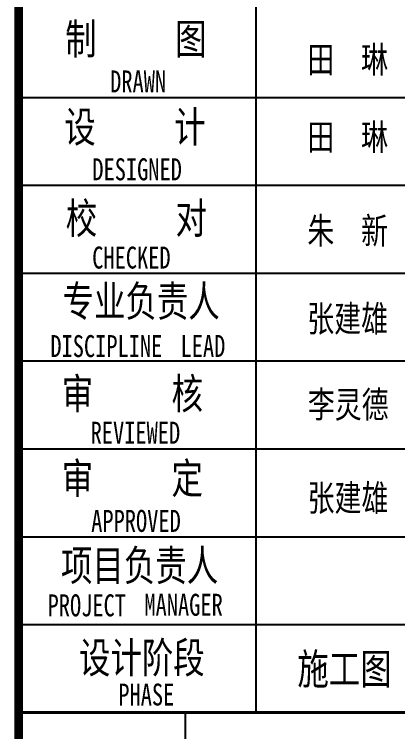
# Model space of a CAD drawing. Extents: x 174641 to 414490, y 73126 to 493158.
# Drawn here: x 249708 to 254074, y 271918 to 280080 of the extents above; entities that cross this region are included whole.
import ezdxf

# ---------------------------------------------------------------- set-up
doc = ezdxf.new("R2010")
doc.units = 0
doc.header["$LTSCALE"] = 1000
doc.header["$MEASUREMENT"] = 0
doc.layers.add('PUB_TITLE', color=7, linetype='Continuous')
doc.styles.add('-宋体', font='', dxfattribs={"width": 0.8})
doc.styles.get('-宋体').set_extended_font_data('SimSun')

msp = doc.modelspace()

# ---------------------------------------------------------------- linework, layer by layer
for p, q in [((249757.8, 261135.6), (249757.8, 318535.6)), ((252457.8, 284136), (252457.8, 272136)), ((249757.8, 279136), (257757.8, 279136)), ((249757.8, 278136), (257757.8, 278136)), ((249757.8, 277136), (257757.8, 277136)), ((249757.8, 276136), (257757.8, 276136)), ((249757.8, 275136), (257757.8, 275136)), ((249757.8, 274136), (257757.8, 274136)), ((249757.8, 273136), (257757.8, 273136)), ((251657.8, 265636), (251657.8, 272136))]:
    msp.add_line(p, q)
at = {"const_width": 34}
msp.add_lwpolyline([(249757.8, 272136), (257757.8, 272136)], dxfattribs=at)
at = {"layer": 'PUB_TITLE', "const_width": 100}
msp.add_lwpolyline([(249757.8, 318535.6), (257757.8, 318535.6), (257757.8, 261136), (249757.8, 261136)], close=True, dxfattribs=at)

# ---------------------------------------------------------------- texts
at = {"style": '-宋体', "width": 0.75}
for s, height, p in [('制     图', 350, (250287.2, 279625.8)), ('田  琳', 300, (253044, 279414.7)), ('DRAWN', 250, (250798.9, 279191.8)), ('设     计', 350, (250277, 278624.9)), ('田  琳', 300, (253044, 278534)), ('DESIGNED', 250, (250596.1, 278192)), ('校     对', 350, (250293.1, 277584.9)), ('朱  新', 300, (253044, 277467.7)), ('CHECKED', 250, (250594.7, 277187.6)), ('专业负责人', 350, (250257, 276641.6)), ('张建雄', 300, (253044, 276467.7)), ('DISCIPLINE', 250, (250118.1, 276180.2)), ('LEAD', 250, (251600.7, 276181.7)), ('审     核', 350, (250247.7, 275589)), ('李灵德', 300, (253050.5, 275490.6)), ('REVIEWED', 250, (250576.6, 275194.6)), ('审     定', 350, (250247.7, 274625.2)), ('张建雄', 300, (253048.1, 274427.8)), ('APPROVED', 250, (250583.3, 274191.1)), ('项目负责人', 350, (250239.5, 273634.1)), ('PROJECT', 250, (250086.6, 273230.1)), ('MANAGER', 250, (251189, 273236.6)), ('设计阶段', 350, (250443.8, 272584.1)), ('施工图', 350, (252931.8, 272455.8)), ('PHASE', 250, (250892.3, 272214.9))]:
    msp.add_text(s, height=height, dxfattribs=at).set_placement(p)

doc.saveas('drawing.dxf')
